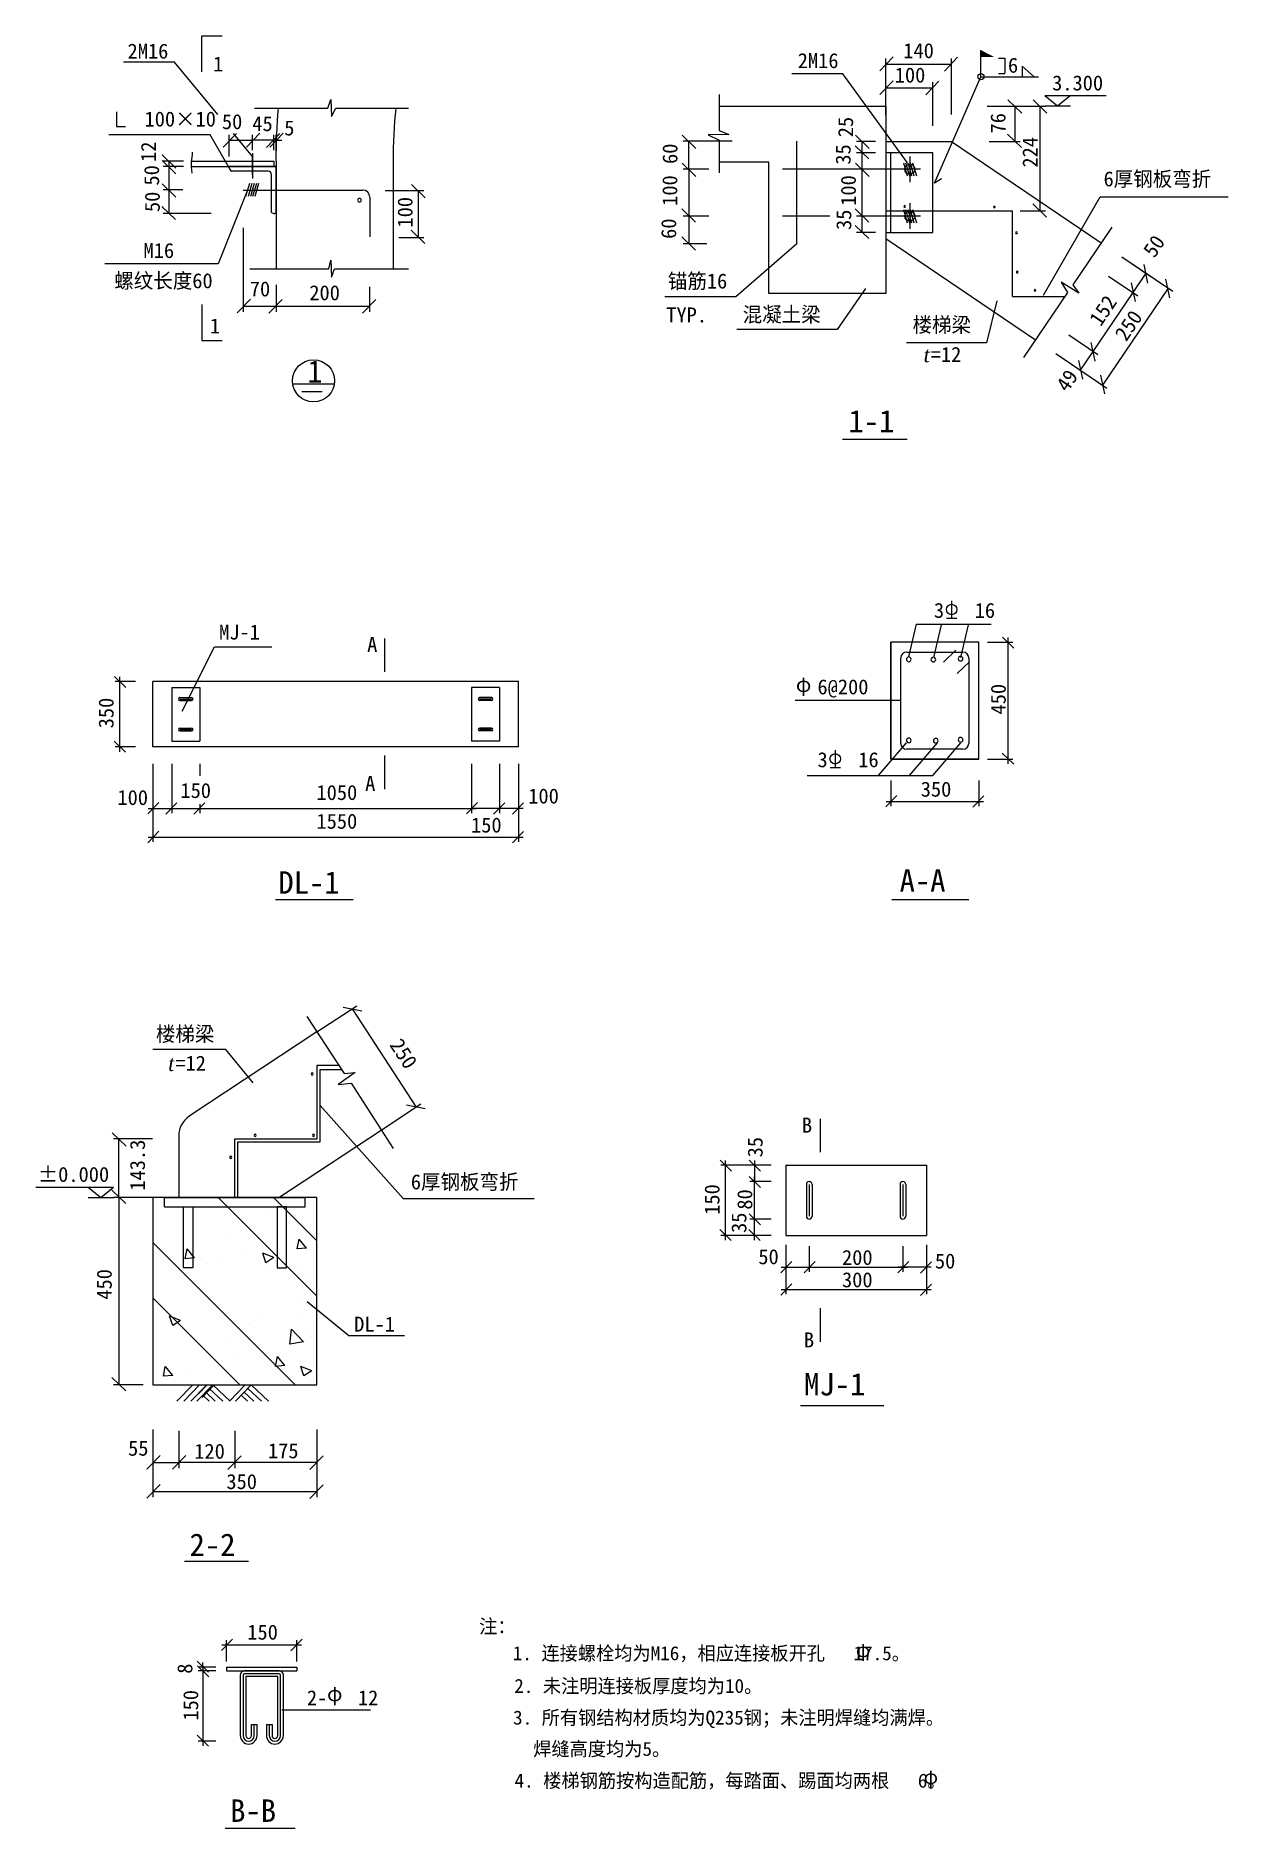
# Model space of a CAD drawing. Header units: metres. Extents: x 926340 to 951785, y 415222 to 453485.
import ezdxf

# ---------------------------------------------------------------- set-up
doc = ezdxf.new("R2010")
doc.units = ezdxf.units.M
for name, color, linetype in [('A-2', 2, 'Continuous'), ('BEAM', 4, 'Continuous'), ('BOLT', 11, 'Continuous'), ('CENTER', 9, 'Continuous'), ('PUB_DIM', 3, 'Continuous'), ('STAIR', 2, 'Continuous'), ('T1', 4, 'Continuous'), ('坐标线', 1, 'Continuous'), ('填满-深', 8, 'Continuous'), ('尺寸', 42, 'Continuous'), ('尺寸线', 20, 'Continuous'), ('引线', 9, 'Continuous'), ('文字', 3, 'Continuous'), ('标题', 4, 'Continuous'), ('梁柱', 4, 'Continuous'), ('楼梯', 6, 'Continuous'), ('焊接', 11, 'Continuous'), ('螺栓', 11, 'Continuous'), ('钢板', 3, 'Continuous'), ('钢柱', 4, 'Continuous'), ('钢筋', 7, 'Continuous'), ('零部件', 3, 'Continuous')]:
    doc.layers.add(name, color=color, linetype=linetype)

# ---------------------------------------------------------------- blocks, each defined once
blk = doc.blocks.new('_ARCHTICK')
at = {"color": 0, "linetype": 'ByBlock'}
blk.add_lwpolyline([(-1.27, -1.25), (1.09, 1.19)], dxfattribs=at)

msp = doc.modelspace()

# ---------------------------------------------------------------- linework, layer by layer
at = {"layer": 'A-2'}
for p, q in [((929883.85, 452715.9), (929883.85, 453484.92)), ((929883.85, 453484.92), (930317.18, 453484.92)), ((929883.85, 447747.31), (929883.85, 446978.29)), ((929883.85, 446978.29), (930317.18, 446978.29)), ((943555.26, 444871.56), (944931.52, 444871.56)), ((931456.65, 435046.53), (933109.8, 435046.53)), ((944608.91, 435050.87), (946253.95, 435050.87)), ((942656.84, 424247.13), (944436.43, 424247.13)), ((929509.66, 420919.01), (930877.32, 420919.01)), ((930378.14, 415222.41), (931877.46, 415222.41))]:
    msp.add_line(p, q, dxfattribs=at)
at = {"layer": 'BEAM'}
for p, q in [((929239.35, 439576.28), (929239.35, 438428.28)), ((929239.35, 439576.28), (929839.35, 439576.28)), ((929839.35, 439576.28), (929839.35, 438428.28)), ((935637.35, 439576.28), (935637.35, 438428.28)), ((936237.35, 439576.28), (935637.35, 439576.28)), ((936237.35, 439576.28), (936237.35, 438428.28)), ((929239.35, 438428.28), (929839.35, 438428.28)), ((936237.35, 438428.28), (935637.35, 438428.28)), ((942344.42, 429376.21), (945344.42, 429376.21)), ((942344.42, 429376.21), (942344.42, 427876.21)), ((945344.42, 429376.21), (945344.42, 427876.21)), ((942344.42, 427876.21), (945344.42, 427876.21)), ((930411.82, 418658.77), (931911.82, 418658.77)), ((930411.82, 418658.77), (930411.82, 418578.77)), ((931911.82, 418658.77), (931911.82, 418578.77)), ((930411.82, 418578.77), (931911.82, 418578.77)), ((930701.82, 418488.77), (930701.82, 417198.77)), ((931531.82, 418578.77), (930791.82, 418578.77)), ((931501.82, 418458.77), (930821.82, 418458.77)), ((930821.82, 418458.77), (930821.82, 417198.77)), ((931501.82, 417198.77), (931501.82, 418458.77)), ((931621.82, 417198.77), (931621.82, 418488.77)), ((930941.82, 417438.77), (931061.82, 417438.77)), ((930941.82, 417198.77), (930941.82, 417438.77)), ((931061.82, 417198.77), (931061.82, 417438.77)), ((931261.82, 417438.77), (931381.82, 417438.77)), ((931261.82, 417438.77), (931261.82, 417198.77)), ((931381.82, 417438.77), (931381.82, 417198.77))]:
    msp.add_line(p, q, dxfattribs=at)
for centre, radius, start, end in [((930791.82, 418488.77), 90, 90, 180), ((931531.82, 418488.77), 90, 0, 90), ((930881.82, 417198.77), 180, 180, 0), ((930881.82, 417198.77), 60, 180, 0), ((931441.82, 417198.77), 180, 180, 0), ((931441.82, 417198.77), 60, 180, 0)]:
    msp.add_arc(centre, radius, start, end, dxfattribs=at)
at = {"layer": 'BOLT'}
for p, q in [((944990.28, 450912.2), (944990.28, 450361.81)), ((945220.25, 450637.01), (944661.42, 450637.01)), ((945220.25, 449637.01), (944661.42, 449637.01)), ((944990.28, 449912.2), (944990.28, 449361.81))]:
    msp.add_line(p, q, dxfattribs=at)
for centre in [(944990.28, 450637.01), (944990.28, 449637.01)]:
    msp.add_circle(centre, 107.5, dxfattribs=at)
at = {"layer": 'CENTER'}
for p, q in [((930761.82, 418488.77), (930761.82, 417198.77)), ((931531.82, 418518.77), (930791.82, 418518.77)), ((931561.82, 417198.77), (931561.82, 418488.77)), ((931001.82, 417198.77), (931001.82, 417438.77)), ((931321.82, 417438.77), (931321.82, 417198.77))]:
    msp.add_line(p, q, dxfattribs=at)
for centre, radius, start, end in [((930791.82, 418488.77), 30, 90, 180), ((931531.82, 418488.77), 30, 0, 90), ((930881.82, 417198.77), 120, 180, 0), ((931441.82, 417198.77), 120, 180, 0)]:
    msp.add_arc(centre, radius, start, end, dxfattribs=at)
at = {"layer": 'PUB_DIM'}
for p, q in [((940920.55, 451986.89), (944482.28, 451986.89)), ((944482.28, 451986.89), (944482.28, 447986.89)), ((931466.77, 450812.57), (931466.77, 448512.6)), ((933966.77, 450812.57), (933966.77, 448512.6)), ((941982.28, 450786.89), (940920.55, 450786.89)), ((941982.28, 447986.89), (941982.28, 450786.89)), ((944482.28, 447986.89), (941982.28, 447986.89))]:
    msp.add_line(p, q, dxfattribs=at)
for radius, start in [(14000, 175.37), (11500, 174.36)]:
    msp.add_arc((945463.42, 450812.57), radius, start, 180, dxfattribs=at)
at = {"layer": 'STAIR'}
for p, q in [((929660.49, 450812.57), (931416.77, 450812.57)), ((931416.77, 450812.57), (931416.77, 450692.57)), ((929652.97, 450692.57), (931466.77, 450692.57)), ((944482.28, 449746.89), (947182.28, 449746.89)), ((947182.28, 447916.89), (947182.28, 449746.89)), ((947182.28, 447916.89), (948296, 447916.89))]:
    msp.add_line(p, q, dxfattribs=at)
at = {"layer": 'T1'}
for p, q in [((945884.24, 441426.46), (945884.24, 441053.78)), ((945772.92, 441053.6), (945995.46, 441053.6)), ((943399.57, 438238.37), (943399.57, 437865.69)), ((943288.25, 437865.5), (943510.79, 437865.5))]:
    msp.add_line(p, q, dxfattribs=at)
for centre in [(945884.24, 441238.53), (943399.57, 438050.44)]:
    msp.add_circle(centre, 111.48, dxfattribs=at)
at = {"layer": '坐标线'}
msp.add_circle((932265.99, 446119.43), 450.11, dxfattribs=at)
at = {"layer": '填满-深'}
for p, q in [((929132.99, 428597.38), (929132.99, 428597.38)), ((932338.87, 426579.45), (930230.89, 428687.43)), ((932338.87, 427757.97), (931409.4, 428687.43)), ((930179.18, 428528.63), (930179.18, 428528.63)), ((930395.43, 428431.18), (930395.43, 428431.18)), ((931229.9, 428321.32), (931229.9, 428321.32)), ((931890.64, 428293.93), (931890.64, 428293.93)), ((928846.97, 427835.73), (928846.97, 427835.73)), ((930500.87, 427784.46), (930500.87, 427784.46)), ((931918.12, 427588.18), (931956.66, 427797.13)), ((932117.52, 427605.61), (931956.82, 427797.12)), ((932280.28, 427859.64), (932280.28, 427859.64)), ((931873.86, 424687.43), (928838.87, 427722.43)), ((929527.25, 427379.01), (929565.8, 427587.95)), ((929726.65, 427396.43), (929527.41, 427379)), ((929726.65, 427396.43), (929565.96, 427587.95)), ((930219.72, 427418.98), (930219.72, 427418.98)), ((930790.92, 427502.05), (930790.92, 427502.05)), ((931250.42, 427293.56), (931182.83, 427494.99)), ((931416.39, 427405.4), (931182.99, 427494.99)), ((931416.39, 427405.39), (931250.58, 427293.56)), ((932117.52, 427605.61), (931918.28, 427588.18)), ((930009.89, 427282.67), (930009.89, 427282.67)), ((931272.33, 427116.47), (931272.33, 427116.47)), ((931931.17, 427184.28), (931931.17, 427184.28)), ((929992.2, 426770.16), (929992.2, 426770.16)), ((932106.79, 427006.61), (932106.79, 427006.61)), ((930695.35, 424687.43), (928838.87, 426543.92)), ((930260.25, 426309.34), (930260.25, 426309.34)), ((931936.16, 426436.48), (931936.16, 426436.48)), ((929260.73, 425951.5), (929193.14, 426152.93)), ((929426.7, 426063.33), (929193.3, 426152.92)), ((929426.7, 426063.33), (929260.89, 425951.49)), ((929370.58, 426005.96), (929370.58, 426005.96)), ((930886.79, 425967.97), (930886.79, 425967.97)), ((931149.99, 426081.14), (931149.99, 426081.14)), ((931757.8, 425557.72), (931794.63, 425874.29)), ((932054.42, 425603.72), (931794.79, 425874.31)), ((931971.71, 426074.64), (931971.71, 426074.64)), ((930447.16, 425633.39), (930447.16, 425633.39)), ((932054.42, 425603.72), (931757.96, 425557.74)), ((932149.23, 425801.77), (932149.23, 425801.77)), ((932226.57, 425708.58), (932226.57, 425708.58)), ((930300.78, 425199.69), (930300.78, 425199.69)), ((930663.12, 425269.96), (930663.12, 425269.96)), ((931455.62, 425080.88), (931494.16, 425289.82)), ((931655.02, 425098.3), (931455.78, 425080.87)), ((931655.02, 425098.3), (931494.32, 425289.81)), ((929064.75, 424871.7), (929103.29, 425080.64)), ((929264.15, 424889.13), (929064.91, 424871.7)), ((929264.15, 424889.13), (929103.45, 425080.64)), ((929658.52, 424930.41), (929658.52, 424930.41)), ((932061.47, 424876.4), (931993.88, 425077.83)), ((932227.44, 424988.23), (931994.04, 425077.82)), ((932012.24, 424964.99), (932012.24, 424964.99)), ((932227.44, 424988.23), (932061.63, 424876.39)), ((929687.14, 424687.43), (929349.29, 424334.7)), ((929835.05, 424687.43), (929497.2, 424334.7)), ((929987.89, 424687.43), (929650.04, 424334.7)), ((930116.08, 424687.43), (929778.23, 424334.7)), ((929999.27, 424687.43), (929810.94, 424490.81)), ((930147.18, 424687.43), (929888.08, 424416.92)), ((930036.51, 424334.7), (929901.81, 424463.72)), ((930170.35, 424334.7), (929965.84, 424530.58)), ((930329.92, 424334.7), (930042.19, 424610.29)), ((930484.35, 424334.7), (930116.08, 424687.43)), ((930810.45, 424687.43), (930472.6, 424334.7)), ((930938.63, 424687.43), (930600.79, 424334.7)), ((930859.07, 424334.7), (930724.36, 424463.72)), ((930992.9, 424334.7), (930788.4, 424530.58)), ((931152.48, 424334.7), (930864.75, 424610.29)), ((931306.91, 424334.7), (930938.63, 424687.43))]:
    msp.add_line(p, q, dxfattribs=at)
at = {"layer": '尺寸'}
for p, q in [((944482.28, 451791.18), (944482.28, 453003.86)), ((944482.28, 452883.86), (945881.89, 452883.86)), ((945881.89, 451806.39), (945881.89, 453003.86)), ((946886.61, 453006.02), (947017.39, 453006.02)), ((946886.77, 452684.22), (947017.55, 452684.22)), ((947017.39, 453006.02), (947017.39, 452684.91)), ((944482.28, 451791.18), (944482.28, 452495)), ((944482.28, 452375), (945482.28, 452375)), ((945482.28, 451561.34), (945482.28, 452495)), ((946639.64, 451986.89), (947349.52, 451986.89)), ((946639.64, 451986.89), (947886.69, 451986.89)), ((947229.52, 451986.89), (947229.52, 451232.29)), ((947766.69, 451986.89), (947766.69, 449746.89)), ((947873.71, 451991.21), (948417.7, 451991.21)), ((947874.32, 452213.38), (948145.7, 451990.89)), ((947874.46, 452213.79), (949183.18, 452213.79)), ((948145.7, 451990.89), (948416.01, 452213.38)), ((928058.8, 451863.79), (928058.8, 451549.31)), ((928058.8, 451549.31), (928253.55, 451549.31)), ((930466.77, 450912.33), (930466.77, 451372.71)), ((930966.77, 451252.71), (930466.77, 451252.71)), ((930966.77, 451046.06), (930966.77, 451374.72)), ((930966.77, 451046.06), (930966.77, 451372.71)), ((931416.77, 451254.72), (930966.77, 451254.72)), ((931416.77, 451254.72), (931296.77, 451254.72)), ((931416.77, 451046.06), (931416.77, 451374.72)), ((931416.77, 451046.06), (931416.77, 451374.72)), ((931466.77, 451254.72), (931416.77, 451254.72)), ((931466.77, 451254.72), (931416.77, 451254.72)), ((931466.77, 450871.12), (931466.77, 451374.72)), ((931466.77, 451254.72), (931586.77, 451254.72)), ((941197.91, 451233.28), (940155.37, 451233.28)), ((940275.37, 450637.25), (940275.37, 451233.28)), ((944259.14, 451232.29), (943856.13, 451232.29)), ((943976.13, 450987.25), (943976.13, 451232.29)), ((946688.2, 451232.29), (947349.52, 451232.29)), ((929490.76, 450812.57), (929056.37, 450812.57)), ((929176.37, 450812.57), (929176.37, 450692.57)), ((944259.14, 450987.25), (943856.13, 450987.25)), ((944259.14, 450987.25), (943856.13, 450987.25)), ((943976.13, 450637.25), (943976.13, 450987.25)), ((929490.76, 450692.57), (929056.37, 450692.57)), ((929490.76, 450692.57), (929056.37, 450692.57)), ((929176.37, 450692.57), (929176.37, 450196.76)), ((940701.35, 450637.25), (940155.37, 450637.25)), ((940701.35, 450637.25), (940155.37, 450637.25)), ((940275.37, 450637.25), (940275.37, 449637.25)), ((944259.14, 450637.25), (943856.13, 450637.25)), ((944259.14, 450637.25), (943856.13, 450637.25)), ((943976.13, 449637.25), (943976.13, 450637.25)), ((929475.23, 450196.76), (929056.37, 450196.76)), ((929475.23, 450196.76), (929056.37, 450196.76)), ((929176.37, 450196.76), (929176.37, 449692.57)), ((933792.75, 450180.59), (934617.28, 450180.59)), ((934497.28, 450180.59), (934497.28, 449182.57)), ((930078.74, 449692.57), (929056.37, 449692.57)), ((940701.35, 449637.25), (940155.37, 449637.25)), ((940701.35, 449637.25), (940155.37, 449637.25)), ((940275.37, 449637.25), (940275.37, 449041.55)), ((944259.14, 449637.25), (943856.13, 449637.25)), ((944259.14, 449637.25), (943856.13, 449637.25)), ((943976.13, 449287.25), (943976.13, 449637.25)), ((947344.51, 449746.89), (947886.69, 449746.89)), ((930766.77, 449388.8), (930766.77, 447593.24)), ((944259.14, 449287.25), (943856.13, 449287.25)), ((934085.6, 449182.57), (934617.28, 449182.57)), ((940659.69, 449041.55), (940155.37, 449041.55)), ((949513.75, 448770.7), (950602.33, 448032.89)), ((949513.75, 448770.7), (950135.37, 448349.38)), ((931466.77, 448171.1), (931466.77, 447593.24)), ((931466.77, 448171.1), (931466.77, 447593.24)), ((933462.83, 448127.17), (933462.83, 447593.24)), ((950502.99, 448100.21), (949100.36, 446030.76)), ((949233.23, 448356.81), (949854.84, 447935.49)), ((949233.23, 448356.81), (949854.84, 447935.49)), ((949755.51, 448002.82), (950036.03, 448416.71)), ((930766.77, 447713.24), (931466.77, 447713.24)), ((931466.77, 447713.24), (933462.83, 447713.24)), ((948905.6, 446748.86), (949755.51, 448002.82)), ((948383.33, 447102.85), (949004.94, 446681.54)), ((948383.33, 447102.85), (949004.94, 446681.54)), ((948111.13, 446701.24), (948732.74, 446279.93)), ((948111.13, 446701.24), (949199.7, 445963.43)), ((948633.4, 446347.26), (948905.6, 446748.86)), ((932012.88, 445890.99), (932451.22, 445890.99)), ((933782.38, 440622.13), (933782.38, 439909.54)), ((946651.13, 440542.33), (947189.13, 440542.33)), ((947089.13, 437942.33), (947089.13, 440642.33)), ((928468.56, 439701.28), (928035.03, 439701.28)), ((928135.03, 438203.28), (928135.03, 439801.28)), ((928468.56, 438303.28), (928035.03, 438303.28)), ((933777.75, 438118.29), (933777.75, 437405.7)), ((928839.35, 437944.52), (928839.35, 436892.81)), ((928839.35, 437944.52), (928839.35, 436278.8)), ((929239.35, 437944.52), (929239.35, 436892.81)), ((929239.35, 437944.52), (929239.35, 436892.81)), ((929839.35, 437944.52), (929839.35, 437687.23)), ((935637.35, 437944.52), (935637.35, 436892.81)), ((935637.35, 437944.52), (935637.35, 436892.81)), ((936237.35, 437944.52), (936237.35, 436892.81)), ((936237.35, 437944.52), (936237.35, 436892.81)), ((936637.35, 437944.52), (936637.35, 436892.81)), ((936637.35, 437944.52), (936637.35, 436278.8)), ((946651.13, 438042.33), (947189.13, 438042.33)), ((944587.04, 437589.52), (944587.04, 437042.16)), ((946462.04, 437589.52), (946462.04, 437042.16)), ((928739.35, 436992.81), (929339.35, 436992.81)), ((929139.35, 436992.81), (929839.35, 436992.81)), ((929739.35, 436992.81), (935737.35, 436992.81)), ((929839.35, 437083.28), (929839.35, 436892.81)), ((936337.35, 436992.81), (935637.35, 436992.81)), ((936737.35, 436992.81), (936137.35, 436992.81)), ((944487.04, 437142.16), (946562.04, 437142.16)), ((928739.35, 436378.8), (936737.35, 436378.8)), ((932339.79, 432219.04), (933191.28, 432775.69)), ((933090.83, 432710.03), (934458.8, 430617.51)), ((933707.76, 430126.52), (934559.25, 430683.17)), ((943076.77, 430362.64), (943076.77, 429650.05)), ((928829.14, 429937.43), (927994.14, 429937.43)), ((928114.14, 428687.43), (928114.14, 429937.43)), ((942030.06, 429376.21), (940961.04, 429376.21)), ((941061.04, 427776.21), (941061.04, 429476.21)), ((942030.06, 429376.21), (941579.34, 429376.21)), ((941679.34, 429476.21), (941679.34, 429026.21)), ((942031.61, 429026.21), (941579.34, 429026.21)), ((942031.61, 429026.21), (941579.34, 429026.21)), ((941679.34, 428126.21), (941679.34, 429126.21)), ((926340.12, 428908.32), (927996.8, 428908.32)), ((927456.77, 428685.74), (928000.76, 428685.74)), ((927457.38, 428907.92), (927728.76, 428685.43)), ((927728.76, 428685.43), (927999.08, 428907.92)), ((928829.14, 428687.43), (927994.14, 428687.43)), ((928745.74, 428687.43), (927994.14, 428687.43)), ((928114.14, 428687.43), (928114.14, 424687.43)), ((942031.61, 428226.21), (941579.34, 428226.21)), ((942031.61, 428226.21), (941579.34, 428226.21)), ((941679.34, 427776.21), (941679.34, 428226.21)), ((942030.06, 427876.21), (940961.04, 427876.21)), ((942030.06, 427876.21), (941579.34, 427876.21)), ((942344.42, 427676.58), (942344.42, 427095.63)), ((942344.42, 427676.58), (942344.42, 426619.36)), ((942844.42, 427644.19), (942844.42, 427095.63)), ((942844.42, 427644.19), (942844.42, 427095.63)), ((944844.42, 427644.19), (944844.42, 427095.63)), ((944844.42, 427644.19), (944844.42, 427095.63)), ((945344.42, 427676.58), (945344.42, 427095.63)), ((945344.42, 427676.58), (945344.42, 426619.36)), ((942244.42, 427195.63), (942944.42, 427195.63)), ((942744.42, 427195.63), (944944.42, 427195.63)), ((945444.42, 427195.63), (944744.42, 427195.63)), ((942244.42, 426719.36), (945444.42, 426719.36)), ((943079.27, 426319.91), (943079.27, 425607.32)), ((928628.9, 424687.43), (927994.14, 424687.43)), ((928838.87, 423734.01), (928838.87, 422908.64)), ((928838.87, 423734.01), (928838.87, 422291.43)), ((929388.87, 423703.2), (929388.87, 422908.64)), ((929388.87, 423703.2), (929388.87, 422908.64)), ((930588.87, 423703.2), (930588.87, 422908.64)), ((930588.87, 423703.2), (930588.87, 422908.64)), ((932338.87, 423734.01), (932338.87, 422291.43)), ((932338.87, 423733.6), (932338.87, 422908.64)), ((928838.87, 423028.64), (929388.87, 423028.64)), ((930588.87, 423028.64), (929388.87, 423028.64)), ((932338.87, 423028.64), (930588.87, 423028.64)), ((928838.87, 422411.43), (932338.87, 422411.43)), ((930311.82, 419134.47), (932011.82, 419134.47)), ((930411.82, 418781.45), (930411.82, 419234.47)), ((931911.82, 418781.45), (931911.82, 419234.47)), ((930181.2, 418658.77), (929805.64, 418658.77)), ((929905.64, 418658.77), (929905.64, 418758.77)), ((929905.64, 418678.77), (929905.64, 416978.77)), ((929905.64, 418658.77), (929905.64, 418578.77)), ((930181.2, 418578.77), (929805.64, 418578.77)), ((930181.2, 418578.77), (929805.64, 418578.77)), ((929905.64, 418578.77), (929905.64, 418478.77)), ((930181.2, 417078.77), (929805.64, 417078.77))]:
    msp.add_line(p, q, dxfattribs=at)
at = {"layer": '尺寸线'}
for centre, radius, start, end in [((944880.42, 449842.69), 18, 0, 180), ((944880.42, 449842.69), 18, 180, 0), ((946795.32, 449831.86), 18, 0, 180), ((946795.32, 449831.86), 18, 180, 0), ((947268.29, 449280.49), 18, 0, 180), ((947268.29, 449280.49), 18, 180, 0), ((947284.05, 448440.29), 18, 0, 180), ((947284.05, 448440.29), 18, 180, 0), ((947662.43, 448051.7), 18, 0, 180), ((947662.43, 448051.7), 18, 180, 0), ((932236.83, 431322.15), 22.5, 0, 180), ((932236.83, 431322.15), 22.5, 180, 0), ((931020.51, 430012.74), 22.5, 0, 180), ((931020.51, 430012.74), 22.5, 180, 0), ((932266.77, 430012.74), 22.5, 0, 180), ((932266.77, 430012.74), 22.5, 180, 0), ((930498.82, 429542.35), 22.5, 0, 180), ((930498.82, 429542.35), 22.5, 180, 0)]:
    msp.add_arc(centre, radius, start, end, dxfattribs=at)
at = {"layer": '引线'}
for p, q in [((929297.36, 452923.57), (928210.11, 452923.57)), ((930224.7, 451805.2), (929297.36, 452923.57)), ((943559.74, 452675.9), (942472.48, 452675.9)), ((944945.25, 450772.4), (943559.74, 452675.9)), ((931004.36, 451942.57), (932569.25, 451942.57)), ((932569.25, 451942.57), (932638.68, 452124.53)), ((932638.68, 452124.53), (932650.55, 451761.61)), ((932650.55, 451761.61), (932744.14, 451942.57)), ((932744.14, 451942.57), (934292.07, 451942.57)), ((940920.55, 452234.74), (940920.55, 451461.64)), ((930056.58, 451368.65), (927897.51, 451368.65)), ((930466.77, 450666.76), (930056.58, 451368.65)), ((930966.77, 450910.25), (930560.08, 451400.73)), ((941129.58, 451381.02), (940685.45, 451369.15)), ((940685.45, 451369.15), (940920.55, 451260.05)), ((940920.55, 451461.64), (941129.58, 451381.02)), ((940920.55, 451260.05), (940920.55, 450558.95)), ((929653.47, 450740.78), (929652.88, 450684.07)), ((929658.11, 450794.2), (929653.47, 450740.78)), ((929664.79, 450845.71), (929658.11, 450794.2)), ((929671.5, 450896.68), (929664.79, 450845.71)), ((929676.23, 450948.48), (929671.5, 450896.68)), ((929676.98, 451002.5), (929676.23, 450948.48)), ((929652.88, 450684.07), (929658.34, 450622.68)), ((929658.34, 450622.68), (929671.86, 450555.24)), ((930857.5, 450192.33), (930230.49, 448616.72)), ((947841.45, 447949.28), (949055.27, 450047.92)), ((949055.27, 450047.92), (951785.12, 450047.92)), ((949301.89, 449401.01), (948469.46, 448172.83)), ((942583.82, 449041.55), (941275.45, 447913.69)), ((930230.49, 448616.72), (927810.86, 448616.72)), ((930904.36, 448512.6), (932594.13, 448512.6)), ((932594.13, 448512.6), (932638.68, 448694.56)), ((932638.68, 448694.56), (932650.55, 448331.64)), ((932650.55, 448331.64), (932714.56, 448512.6)), ((932714.56, 448512.6), (934292.07, 448512.6)), ((944049.29, 448088.7), (943441.77, 447214.55)), ((948597.26, 447988.82), (948222.96, 448228.18)), ((948222.96, 448228.18), (948356.36, 448005.96)), ((948469.46, 448172.83), (948597.26, 447988.82)), ((941275.45, 447913.69), (939765.27, 447913.69)), ((946849.59, 447825.92), (946630.49, 446931.35)), ((948356.36, 448005.96), (947414.81, 446616.78)), ((943441.77, 447214.55), (941297.16, 447214.55)), ((946630.49, 446931.35), (944922.56, 446931.35)), ((944969.88, 440224.56), (945132.2, 440922.17)), ((945132.2, 440922.17), (946725.25, 440922.17)), ((945506.74, 440213.03), (945669.06, 440910.64)), ((946078.23, 440213.03), (946240.55, 440910.64)), ((929461.74, 439067.52), (930155.29, 440441.2)), ((930155.29, 440441.2), (931374.16, 440441.2)), ((944799.54, 439292.33), (942544.98, 439292.33)), ((944323.73, 437697.47), (944923.54, 438395.08)), ((944985.74, 437697.47), (945585.55, 438395.08)), ((945479.28, 437697.47), (946079.1, 438395.08)), ((942803.08, 437697.47), (945479.28, 437697.47)), ((932124.29, 432546.79), (932918.48, 431333.84)), ((930397.61, 431847.5), (928838.77, 431847.5)), ((930980.9, 431137.03), (930397.61, 431847.5)), ((933155.23, 431351.82), (932789.98, 431098.87)), ((932918.48, 431333.84), (933155.23, 431351.82)), ((932789.98, 431098.87), (933065.76, 431127.31)), ((933065.76, 431127.31), (933964.75, 429731.53)), ((932404.7, 430648.57), (934179.26, 428665.46)), ((934179.26, 428665.46), (936978.08, 428665.46)), ((932131.93, 426466.14), (933018.45, 425741.53)), ((933018.45, 425741.53), (934210.14, 425741.53)), ((931590.17, 417749.24), (933481.82, 417749.24))]:
    msp.add_line(p, q, dxfattribs=at)
at = {"layer": '文字'}
for p, q in [((929414.35, 439356.28), (929664.35, 439356.28)), ((929414.35, 439326.28), (929664.35, 439326.28)), ((929414.35, 439296.28), (929664.35, 439296.28)), ((936062.35, 439356.28), (935812.35, 439356.28)), ((936062.35, 439326.28), (935812.35, 439326.28)), ((936062.35, 439296.28), (935812.35, 439296.28)), ((929414.35, 438708.28), (929664.35, 438708.28)), ((929414.35, 438678.28), (929664.35, 438678.28)), ((929414.35, 438648.28), (929664.35, 438648.28)), ((936062.35, 438708.28), (935812.35, 438708.28)), ((936062.35, 438678.28), (935812.35, 438678.28)), ((936062.35, 438648.28), (935812.35, 438648.28)), ((942784.42, 428966.21), (942784.42, 428286.21)), ((942844.42, 428966.21), (942844.42, 428286.21)), ((942904.42, 428966.21), (942904.42, 428286.21)), ((944784.42, 428966.21), (944784.42, 428286.21)), ((944844.42, 428966.21), (944844.42, 428286.21)), ((944904.42, 428966.21), (944904.42, 428286.21))]:
    msp.add_line(p, q, dxfattribs=at)
for centre, radius, start, end in [((929414.35, 439326.28), 30, 90, 270), ((929664.35, 439326.28), 30, 270, 90), ((935812.35, 439326.28), 30, 90, 270), ((936062.35, 439326.28), 30, 270, 90), ((929414.35, 438678.28), 30, 90, 270), ((929664.35, 438678.28), 30, 270, 90), ((935812.35, 438678.28), 30, 90, 270), ((936062.35, 438678.28), 30, 270, 90), ((942844.42, 428966.21), 60, 0, 180), ((944844.42, 428966.21), 60, 0, 180), ((942844.42, 428286.21), 60, 180, 0), ((944844.42, 428286.21), 60, 180, 0)]:
    msp.add_arc(centre, radius, start, end, dxfattribs=at)
at = {"layer": '梁柱'}
msp.add_line((931820.86, 446055.74), (932702.82, 446055.74), dxfattribs=at)
at = {"layer": '楼梯'}
for p, q in [((932344.7, 429937.43), (932344.7, 431511.48)), ((932344.7, 431511.48), (932801.12, 431511.48)), ((932404.7, 429877.43), (932404.7, 431419.7)), ((932404.7, 431419.7), (932861.12, 431419.7)), ((930588.87, 428687.43), (930588.87, 429937.43)), ((930588.87, 429937.43), (932344.7, 429937.43)), ((930648.87, 428687.43), (930648.87, 429877.43)), ((930648.87, 429877.43), (932404.7, 429877.43))]:
    msp.add_line(p, q, dxfattribs=at)
at = {"layer": '焊接'}
for p, q in [((946510.06, 452611.67), (946510.06, 453179.58)), ((947648.96, 452611.67), (947390.48, 452838.74)), ((947390.48, 452838.74), (947390.48, 452611.67)), ((945516.52, 450339.01), (946510.06, 452611.67)), ((946510.06, 452611.67), (947737.09, 452611.67)), ((945669.37, 450430.46), (945516.52, 450339.01)), ((945516.52, 450339.01), (945516.52, 450339.01))]:
    msp.add_line(p, q, dxfattribs=at)
msp.add_circle((946510.06, 452611.67), 65.87, dxfattribs=at)
msp.add_solid([(946510.06, 453179.58), (946787.81, 453035.16), (946510.06, 453179.58), (946510.06, 453035.16)], dxfattribs=at)
at = {"layer": '螺栓'}
for p, q in [((942583.82, 449041.55), (942583.82, 451233.28)), ((930966.77, 450977.28), (930966.77, 450442.4)), ((930966.77, 450520.72), (930966.77, 450910.25)), ((944856.01, 450777.38), (944937.17, 450496.64)), ((944902.28, 450777.38), (944983.44, 450496.64)), ((944949.69, 450777.38), (945030.86, 450496.64)), ((944999.26, 450777.38), (945080.43, 450496.64)), ((945050.97, 450777.38), (945132.13, 450496.64)), ((945182.28, 450637.25), (942275.63, 450637.25)), ((930766.77, 450192.57), (933316.77, 450192.57)), ((930898.08, 450332.69), (930816.92, 450051.96)), ((930949.79, 450332.69), (930868.62, 450051.96)), ((930999.35, 450332.69), (930918.19, 450051.96)), ((931046.77, 450332.69), (930965.6, 450051.96)), ((931093.04, 450332.69), (931011.87, 450051.96)), ((933466.77, 450042.57), (933466.77, 449192.57)), ((943285.02, 449637.25), (942275.63, 449637.25)), ((945182.28, 449637.25), (943864.4, 449637.25)), ((944856.01, 449777.38), (944937.17, 449496.64)), ((944902.28, 449777.38), (944983.44, 449496.64)), ((944949.69, 449777.38), (945030.86, 449496.64)), ((944999.26, 449777.38), (945080.43, 449496.64)), ((945050.97, 449777.38), (945132.13, 449496.64))]:
    msp.add_line(p, q, dxfattribs=at)
for centre, radius, start, end in [((933246.1, 449975.33), 40, 0, 180), ((933246.1, 449975.33), 40, 180, 0), ((933316.77, 450042.57), 150, 0, 90)]:
    msp.add_arc(centre, radius, start, end, dxfattribs=at)
at = {"layer": '钢板'}
for p, q in [((945482.28, 450987.25), (944482.28, 450987.25)), ((944482.28, 450987.25), (944482.28, 449287.25)), ((944582.28, 450987.25), (944582.28, 449287.25)), ((945482.28, 449287.25), (945482.28, 450987.25)), ((930466.77, 450666.76), (930466.77, 450692.57)), ((930466.77, 450692.57), (931466.77, 450692.57)), ((931466.77, 450692.57), (930466.77, 450692.57)), ((931299.95, 450592.57), (930519.12, 450592.57)), ((931366.77, 449716.75), (931366.77, 450525.75)), ((931466.77, 449692.57), (931466.77, 450692.57)), ((931466.77, 450692.57), (931466.77, 449692.57)), ((931466.77, 449692.57), (931440.96, 449692.57)), ((944482.28, 449287.25), (945482.28, 449287.25))]:
    msp.add_line(p, q, dxfattribs=at)
for centre, radius, start, end in [((930567.45, 450682.24), 101.86, 188.74, 241.68), ((931305.53, 450531.33), 61.49, 354.79, 95.21), ((931457.26, 449868.47), 176.66, 239.19, 264.71)]:
    msp.add_arc(centre, radius, start, end, dxfattribs=at)
at = {"layer": '钢柱'}
for p, q in [((944482.28, 451232.29), (945881.89, 451232.29)), ((945881.89, 451232.29), (949075.85, 449067.5)), ((944482.28, 449160.79), (947673.22, 446998.05)), ((944587.04, 440542.33), (944587.04, 438042.33)), ((944587.04, 438042.33), (944587.04, 440542.33)), ((946462.04, 440542.33), (944587.04, 440542.33)), ((946462.04, 440542.33), (944587.04, 440542.33)), ((946462.04, 438042.33), (946462.04, 440542.33)), ((936637.35, 439701.28), (928839.35, 439701.28)), ((928839.35, 438303.28), (928839.35, 439701.28)), ((936637.35, 438303.28), (936637.35, 439701.28)), ((936637.35, 438303.28), (928839.35, 438303.28)), ((944587.04, 438042.33), (946462.04, 438042.33)), ((946462.04, 438042.33), (944587.04, 438042.33)), ((932339.79, 432219.04), (929613.44, 430419.65)), ((931527.37, 428687.43), (933707.41, 430126.26)), ((929388.87, 430002.35), (929388.87, 428687.43))]:
    msp.add_line(p, q, dxfattribs=at)
msp.add_arc((929888.87, 430002.35), 500, 123.42, 180, dxfattribs=at)
at = {"layer": '钢筋'}
for p, q in [((944799.54, 438379.83), (944799.54, 440204.83)), ((944924.54, 440329.83), (946124.54, 440329.83)), ((945976.66, 440366.97), (945713.94, 440116.3)), ((946264.27, 440121.01), (946001.55, 439870.34)), ((946249.54, 440204.83), (946249.54, 438379.83)), ((946124.54, 438254.83), (944924.54, 438254.83))]:
    msp.add_line(p, q, dxfattribs=at)
for centre, radius, start, end in [((944924.54, 440204.83), 125, 90, 180), ((944969.88, 440174.56), 50, 0, 180), ((944969.88, 440174.56), 50, 180, 0), ((945493.62, 440167.96), 50, 0, 180), ((945493.62, 440167.96), 50, 180, 0), ((946075.75, 440187.77), 50, 0, 180), ((946075.75, 440187.77), 50, 180, 0), ((946124.54, 440204.83), 125, 0, 90), ((944969.88, 438444.45), 50, 0, 180), ((946075.75, 438457.65), 50, 0, 180), ((944924.54, 438379.83), 125, 180, 270), ((944969.88, 438444.45), 50, 180, 0), ((945544.21, 438437.84), 50, 0, 180), ((945544.21, 438437.84), 50, 180, 0), ((946075.75, 438457.65), 50, 180, 0), ((946124.54, 438379.83), 125, 270, 0)]:
    msp.add_arc(centre, radius, start, end, dxfattribs=at)
at = {"layer": '零部件'}
for p, q in [((932338.87, 428687.43), (928838.87, 428687.43)), ((928838.87, 428687.43), (928838.87, 424687.43)), ((929088.87, 428687.43), (932088.87, 428687.43)), ((929088.87, 428687.43), (932088.87, 428687.43)), ((929088.87, 428487.43), (929088.87, 428687.43)), ((932088.87, 428487.43), (932088.87, 428687.43)), ((932338.87, 424687.43), (932338.87, 428687.43)), ((929088.87, 428487.43), (932088.87, 428487.43)), ((929088.87, 428487.43), (932088.87, 428487.43)), ((929488.87, 428487.43), (929688.87, 428487.43)), ((929488.87, 427187.43), (929488.87, 428487.43)), ((929688.87, 428487.43), (929688.87, 427187.43)), ((931688.87, 428487.43), (931488.87, 428487.43)), ((931488.87, 428487.43), (931488.87, 427187.43)), ((931688.87, 427187.43), (931688.87, 428487.43)), ((929688.87, 427187.43), (929488.87, 427187.43)), ((931488.87, 427187.43), (931688.87, 427187.43)), ((928838.87, 424687.43), (932338.87, 424687.43))]:
    msp.add_line(p, q, dxfattribs=at)

# ---------------------------------------------------------------- block references
at = {"layer": '尺寸'}
for p, xscale, yscale, zscale, rotation in [((944482.28, 452883.86), 120, 120, 120, 180), ((944482.28, 452375), 120, 120, 120, 180), ((947229.52, 451986.89), 120, 120, 120, 90), ((947766.69, 451986.89), 120, 120, 120, 90), ((930466.77, 451252.71), 120, 120, 120, 180), ((930966.77, 451254.72), 120, 120, 120, 180), ((931466.77, 451254.72), 120, 120, 120, 180), ((940275.37, 451233.28), 120, 120, 120, 90), ((943976.13, 450987.25), 120, 120, 120, 270), ((943976.13, 451232.29), 120, 120, 120, 90), ((947229.52, 451232.29), 120, 120, 120, 270), ((929176.37, 450812.57), 120, 120, 120, 90), ((929176.37, 450692.57), 120, 120, 120, 90), ((940275.37, 450637.25), 120, 120, 120, 90), ((943976.13, 450637.25), 120, 120, 120, 90), ((929176.37, 450196.76), 120, 120, 120, 90), ((934497.28, 450180.59), 120, 120, 120, 90), ((929176.37, 449692.57), 120, 120, 120, 270), ((940275.37, 449637.25), 120, 120, 120, 270), ((943976.13, 449637.25), 120, 120, 120, 270), ((947766.69, 449746.89), 120, 120, 120, 270), ((934497.28, 449182.57), 120, 120, 120, 270), ((943976.13, 449287.25), 120, 120, 120, 270), ((940275.37, 449041.55), 120, 120, 120, 270), ((950036.03, 448416.71), 120, 120, 120, 55.87), ((949755.51, 448002.82), 120, 120, 120, 235.87), ((950502.99, 448100.21), 120, 120, 120, 55.87), ((930766.77, 447713.24), 120, 120, 120, 180), ((948905.6, 446748.86), 120, 120, 120, 55.87), ((948633.4, 446347.26), 120, 120, 120, 235.87), ((949100.36, 446030.76), 120, 120, 120, 235.87), ((947089.13, 440542.33), 100, 100, 100, 90), ((928135.03, 439701.28), 100, 100, 100, 90), ((928135.03, 438303.28), 100, 100, 100, 270), ((947089.13, 438042.33), 100, 100, 100, 270), ((928839.35, 436992.81), 100, 100, 100, 180), ((935637.35, 436992.81), 100, 100, 100, 180), ((944587.04, 437142.16), 100, 100, 100, 180), ((928839.35, 436378.8), 100, 100, 100, 180), ((933090.83, 432710.03), 120, 120, 120, 123.17), ((934458.8, 430617.51), 120, 120, 120, 303.17), ((928114.14, 429937.43), 120, 120, 120, 90), ((941061.04, 429376.21), 100, 100, 100, 90), ((941679.34, 429376.21), 100, 100, 100, 90), ((941679.34, 429026.21), 100, 100, 100, 90), ((928114.14, 428687.43), 120, 120, 120, 270), ((941679.34, 428226.21), 100, 100, 100, 90), ((941061.04, 427876.21), 100, 100, 100, 270), ((941679.34, 427876.21), 100, 100, 100, 270), ((942344.42, 427195.63), 100, 100, 100, 180), ((942844.42, 427195.63), 100, 100, 100, 180), ((944844.42, 427195.63), 100, 100, 100, 180), ((942344.42, 426719.36), 100, 100, 100, 180), ((928114.14, 424687.43), 120, 120, 120, 270), ((928838.87, 423028.64), 120, 120, 120, 180), ((929388.87, 423028.64), 120, 120, 120, 180), ((928838.87, 422411.43), 120, 120, 120, 180), ((930411.82, 419134.47), 100, 100, 100, 180), ((929905.64, 418658.77), 100, 100, 100, 270), ((929905.64, 418578.77), 100, 100, 100, 90), ((929905.64, 418578.77), 100, 100, 100, 90), ((929905.64, 417078.77), 100, 100, 100, 270)]:
    msp.add_blockref('_ARCHTICK', p, dxfattribs=dict(at, xscale=xscale, yscale=yscale, zscale=zscale, rotation=rotation))
for p, xscale, yscale, zscale in [((945881.89, 452883.86), 120, 120, 120), ((945482.28, 452375), 120, 120, 120), ((931416.77, 451254.72), 120, 120, 120), ((931466.77, 447713.24), 120, 120, 120), ((933462.83, 447713.24), 120, 120, 120), ((929239.35, 436992.81), 100, 100, 100), ((929839.35, 436992.81), 100, 100, 100), ((936237.35, 436992.81), 100, 100, 100), ((936637.35, 436992.81), 100, 100, 100), ((946462.04, 437142.16), 100, 100, 100), ((936637.35, 436378.8), 100, 100, 100), ((945344.42, 427195.63), 100, 100, 100), ((945344.42, 426719.36), 100, 100, 100), ((930588.87, 423028.64), 120, 120, 120), ((932338.87, 423028.64), 120, 120, 120), ((932338.87, 422411.43), 120, 120, 120), ((931911.82, 419134.47), 100, 100, 100)]:
    msp.add_blockref('_ARCHTICK', p, dxfattribs=dict(at, xscale=xscale, yscale=yscale, zscale=zscale))

# ---------------------------------------------------------------- texts
at = {"char_height": 320, "attachment_point": 1}
for insert in [(945284.66, 446837.72), (929163.23, 431705.91)]:
    msp.add_mtext('{\\fTimes New Roman|b0|i1|c0|p18;t}', dxfattribs=dict(at, insert=insert))
at = {"layer": '尺寸'}
for s, p in [('50', (950212.52, 448726.82)), ('152', (949063.91, 447262.65)), ('250', (949609.15, 446942.21)), ('49', (948356.36, 445858.23))]:
    msp.add_text(s, height=320, rotation=56, dxfattribs=at).set_placement(p)
at = {"layer": '文字'}
for s, p in [('注：', (935799.64, 419383.41)), ('1. 连接螺栓均为M16，相应连接板开孔   17.5。', (936519.12, 418807.42)), ('2. 未注明连接板厚度均为10。', (936549.98, 418109.55)), ('3. 所有钢结构材质均为Q235钢；未注明焊缝均满焊。', (936524.48, 417433.52)), ('焊缝高度均为5。', (936953.89, 416765.13)), ('4. 楼梯钢筋按构造配筋，每踏面、踢面均两根   6。', (936557.03, 416087.83))]:
    msp.add_text(s, height=299, dxfattribs=at).set_placement(p)
at = {"layer": '标题'}
for s, height, p in [('2M16', 320, (928297.07, 452999.06)), ('1', 320, (930121.63, 452723.94)), ('2M16', 320, (942599.98, 452795.8)), ('140', 320, (944851.51, 453008.39)), ('100', 320, (944669.63, 452488.06)), ('6', 320, (947086.39, 452698.03)), ('3.300', 320, (948028.35, 452320.12)), ('   100×10', 320, (928006.08, 451549.26)), ('50', 320, (930310.66, 451492.78)), ('45', 320, (930959.29, 451450.6)), ('5', 320, (931640.83, 451358.65)), ('6厚钢板弯折', 320, (949126.01, 450272.08)), ('M16', 320, (928637.78, 448742.19)), ('螺纹长度60', 320, (928014.32, 448097.03)), ('锚筋16', 320, (939828.08, 448090.82)), ('70', 320, (930905.67, 447922.15)), ('200', 320, (932175.94, 447840.28)), ('TYP.', 320, (939793.42, 447367.39)), ('混凝土梁', 320, (941424.6, 447378.22)), ('1', 320, (930053.49, 447132.37)), ('楼梯梁', 320, (945049.9, 447157.15)), ('1', 480, (932133.4, 446078.05)), ('=12', 320, (945437.64, 446524.53)), ('1-1', 480, (943682.12, 445018.22)), ('3   16', 320, (945505.38, 441059.95)), ('MJ-1', 320, (930250.27, 440597.85)), ('A', 320, (933410.53, 440333.65)), ('φ', 320, (942559.62, 439478.8)), ('6@200', 320, (943020.66, 439427.32)), ('3   16', 320, (943020.71, 437871.86)), ('100', 320, (928080.92, 437064.75)), ('150', 320, (929425.39, 437214.25)), ('1050', 320, (932328.35, 437171.54)), ('A', 320, (933367.65, 437366.7)), ('100', 320, (936848.48, 437096.89)), ('350', 320, (945224.54, 437242.45)), ('1550', 320, (932328.35, 436557.52)), ('150', 320, (935627.35, 436477.26)), ('DL-1', 480, (931516.05, 435170.38)), ('A-A', 480, (944774.25, 435212.57)), ('楼梯梁', 320, (928900.75, 432017.9)), ('=12', 320, (929316.21, 431392.72)), ('B', 320, (942688.8, 430070.28)), ('%%P0.000', 320, (926380.73, 429019.28)), ('6厚钢板弯折', 320, (934342.61, 428860.36)), ('50', 320, (941758.91, 427261.2)), ('200', 320, (943544.42, 427245.63)), ('50', 320, (945527.46, 427169.57)), ('300', 320, (943544.42, 426769.36)), ('DL-1', 320, (933133.36, 425822.64)), ('B', 320, (942731.69, 425485.46)), ('MJ-1', 480, (942736.22, 424459.35)), ('55', 320, (928308.34, 423173.37)), ('120', 320, (929720.65, 423108.56)), ('175', 320, (931293.24, 423118.53)), ('350', 320, (930406.05, 422461.43)), ('2-2', 480, (929619.94, 421032.8)), ('150', 320, (930851.82, 419246.9)), ('φ', 299, (943840.35, 418873.74)), ('φ', 320, (932553.78, 417932.58)), ('2-   12', 320, (932124.6, 417844.84)), ('φ', 299, (945286.72, 416166.76)), ('B-B', 480, (930487.47, 415356.24))]:
    msp.add_text(s, height=height, dxfattribs=at).set_placement(p)
for s, rotation, p in [('25', 90, (943781.13, 451320.56)), ('76', 90, (947033.87, 451401.31)), ('12', 90, (928902.74, 450792.72)), ('60', 90, (940031.85, 450750.2)), ('35', 90, (943728.29, 450734.6)), ('224', 90, (947716.69, 450671.89)), ('50', 90, (928969.81, 450288.76)), ('100', 90, (940029.06, 449855.56)), ('100', 90, (943840.26, 449856.71)), ('50', 90, (928984.39, 449723.52)), ('100', 90, (934378.87, 449392.42)), ('35', 90, (943742.25, 449340.37)), ('60', 90, (940005.69, 449150.32)), ('350', 90, (927999.01, 438702.28)), ('450', 90, (947039.13, 438997.33)), ('250', 303, (933877.42, 431943.59)), ('143.3', 90, (928668.65, 428831.79)), ('35', 90, (941850.58, 429542.44)), ('150', 90, (940930.79, 428316.21)), ('80', 90, (941629.34, 428426.21)), ('35', 90, (941504.34, 427929.11)), ('450', 90, (927958.93, 426504.62)), ('8', 90, (929680.17, 418518.77)), ('150', 90, (929805.17, 417518.77))]:
    msp.add_text(s, height=320, rotation=rotation, dxfattribs=at).set_placement(p)

doc.saveas('drawing.dxf')
